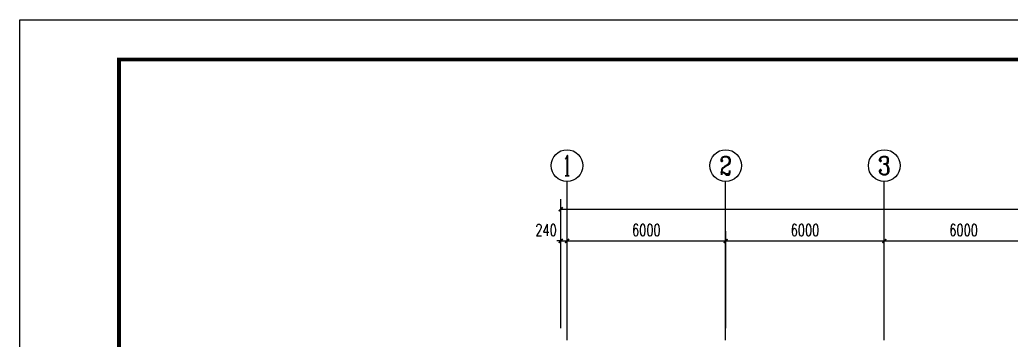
# Model space of a CAD drawing. Extents: x 1635833 to 4277885, y 16914845 to 35313750.
# Drawn here: x 2113224 to 2150724, y 17716153 to 17728264 of the extents above; entities that cross this region are included whole.
import ezdxf
from ezdxf.enums import TextEntityAlignment as Align

# ---------------------------------------------------------------- set-up
doc = ezdxf.new("R2010")
doc.units = 0
doc.header["$LTSCALE"] = 1000
doc.header["$MEASUREMENT"] = 0
doc.layers.get('Defpoints').update_dxf_attribs({"color": 250})
for name, color, linetype in [('AXIS_TEXT', 7, 'Continuous'), ('AXIS_外部', 171, 'Continuous'), ('TK', 4, 'Continuous')]:
    doc.layers.add(name, color=color, linetype=linetype)
doc.styles.add('_TCH_AXIS', font='COMPLEX', dxfattribs={"bigfont": 'GBCBIG'})
doc.styles.add('_TCH_DIM_T3', font='SIMPLEX', dxfattribs={"width": 0.705882, "bigfont": 'GBCBIG'})
doc.styles.add('COMPLEX', font='COMPLEX')
doc.dimstyles.new('_TCH_ARCH&&150', dxfattribs={"dimtxt": 446.25, "dimasz": 150, "dimexe": 375, "dimexo": 450, "dimgap": 189.375, "dimtad": 1, "dimdec": 0, "dimzin": 0, "dimdsep": 46, "dimtxsty": '_TCH_DIM_T3', "dimblk": 'ARCHTICK', "dimcen": 0.09, "dimclrt": 7, "dimazin": 2, "dimtfac": 1, "dimtdec": 0, "dimtix": 1, "dimtmove": 2, "dimatfit": 3, "dimfxl": 0, "dimtolj": 1, "dimtzin": 0, "dimarcsym": 0})

# ---------------------------------------------------------------- blocks, each defined once
blk = doc.blocks.new('GeYuanFrame_33122174', base_point=(20.09, 4.53))
at = {"layer": 'TK'}
blk.add_lwpolyline([(20.09, 4.53), (20.09, 598.53), (1071.09, 598.53), (1071.09, 4.53)], close=True, dxfattribs=at)
at = {"layer": 'TK', "const_width": 1}
blk.add_lwpolyline([(45.09, 588.53), (1061.09, 588.53), (1061.09, 14.53), (45.09, 14.53)], close=True, dxfattribs=at)
blk = doc.blocks.new('_ArchTick')
at = {"color": 0, "linetype": 'ByBlock', "const_width": 0.4}
blk.add_lwpolyline([(-0.5, -0.5), (0.5, 0.5)], dxfattribs=at)
blk = doc.blocks.new('*D177')
at = {"layer": 'AXIS_外部', "color": 0, "lineweight": -2}
for p, q in [((2133684, 17716603), (2133684, 17720278)), ((2133924, 17716603), (2133924, 17720278)), ((2133684, 17719903), (2133534, 17719903)), ((2133684, 17719903), (2133924, 17719903)), ((2133924, 17719903), (2134074, 17719903))]:
    blk.add_line(p, q, dxfattribs=at)
at = {"layer": 'Defpoints', "color": 0}
for p in [(2133924, 17719903), (2133684, 17716153), (2133924, 17716153)]:
    blk.add_point(p, dxfattribs=at)
at = {"layer": 'AXIS_外部', "color": 0, "lineweight": -2, "xscale": 150, "yscale": 150, "zscale": 150}
blk.add_blockref('_ArchTick', (2133684, 17719903), dxfattribs=at)
at = {"layer": 'AXIS_外部', "color": 0, "lineweight": -2, "xscale": 150, "yscale": 150, "zscale": 150, "rotation": 180}
blk.add_blockref('_ArchTick', (2133924, 17719903), dxfattribs=at)
at = {"layer": 'AXIS_外部', "color": 7, "insert": (2133129, 17720316), "char_height": 446.2, "attachment_point": 5, "style": '_TCH_DIM_T3'}
blk.add_mtext('\\A1;240', dxfattribs=at)
blk = doc.blocks.new('*D178')
at = {"layer": 'AXIS_外部', "color": 0, "lineweight": -2}
for p, q in [((2133924, 17716603), (2133924, 17720278)), ((2139924, 17716603), (2139924, 17720278)), ((2133924, 17719903), (2139924, 17719903))]:
    blk.add_line(p, q, dxfattribs=at)
at = {"layer": 'Defpoints', "color": 0}
for p in [(2139924, 17719903), (2133924, 17716153), (2139924, 17716153)]:
    blk.add_point(p, dxfattribs=at)
at = {"layer": 'AXIS_外部', "color": 0, "lineweight": -2, "xscale": 150, "yscale": 150, "zscale": 150, "rotation": 180}
blk.add_blockref('_ArchTick', (2133924, 17719903), dxfattribs=at)
at = {"layer": 'AXIS_外部', "color": 0, "lineweight": -2, "xscale": 150, "yscale": 150, "zscale": 150}
blk.add_blockref('_ArchTick', (2139924, 17719903), dxfattribs=at)
at = {"layer": 'AXIS_外部', "color": 7, "insert": (2136924, 17720316), "char_height": 446.2, "attachment_point": 5, "style": '_TCH_DIM_T3'}
blk.add_mtext('\\A1;6000', dxfattribs=at)
blk = doc.blocks.new('*D179')
at = {"layer": 'AXIS_外部', "color": 0, "lineweight": -2}
for p, q in [((2139924, 17716603), (2139924, 17720278)), ((2145924, 17716603), (2145924, 17720278)), ((2139924, 17719903), (2145924, 17719903))]:
    blk.add_line(p, q, dxfattribs=at)
at = {"layer": 'Defpoints', "color": 0}
for p in [(2145924, 17719903), (2139924, 17716153), (2145924, 17716153)]:
    blk.add_point(p, dxfattribs=at)
at = {"layer": 'AXIS_外部', "color": 0, "lineweight": -2, "xscale": 150, "yscale": 150, "zscale": 150, "rotation": 180}
blk.add_blockref('_ArchTick', (2139924, 17719903), dxfattribs=at)
at = {"layer": 'AXIS_外部', "color": 0, "lineweight": -2, "xscale": 150, "yscale": 150, "zscale": 150}
blk.add_blockref('_ArchTick', (2145924, 17719903), dxfattribs=at)
at = {"layer": 'AXIS_外部', "color": 7, "insert": (2142924, 17720316), "char_height": 446.2, "attachment_point": 5, "style": '_TCH_DIM_T3'}
blk.add_mtext('\\A1;6000', dxfattribs=at)
blk = doc.blocks.new('*D180')
at = {"layer": 'AXIS_外部', "color": 0, "lineweight": -2}
for p, q in [((2145924, 17716603), (2145924, 17720278)), ((2151924, 17716603), (2151924, 17720278)), ((2145924, 17719903), (2151924, 17719903))]:
    blk.add_line(p, q, dxfattribs=at)
at = {"layer": 'Defpoints', "color": 0}
for p in [(2151924, 17719903), (2145924, 17716153), (2151924, 17716153)]:
    blk.add_point(p, dxfattribs=at)
at = {"layer": 'AXIS_外部', "color": 0, "lineweight": -2, "xscale": 150, "yscale": 150, "zscale": 150, "rotation": 180}
blk.add_blockref('_ArchTick', (2145924, 17719903), dxfattribs=at)
at = {"layer": 'AXIS_外部', "color": 0, "lineweight": -2, "xscale": 150, "yscale": 150, "zscale": 150}
blk.add_blockref('_ArchTick', (2151924, 17719903), dxfattribs=at)
at = {"layer": 'AXIS_外部', "color": 7, "insert": (2148924, 17720316), "char_height": 446.2, "attachment_point": 5, "style": '_TCH_DIM_T3'}
blk.add_mtext('\\A1;6000', dxfattribs=at)
blk = doc.blocks.new('*D197')
at = {"layer": 'AXIS_外部', "color": 0, "lineweight": -2}
for p, q in [((2133684, 17716603), (2133684, 17721478)), ((2242164, 17716603), (2242164, 17721478)), ((2133684, 17721103), (2242164, 17721103))]:
    blk.add_line(p, q, dxfattribs=at)
at = {"layer": 'Defpoints', "color": 0}
for p in [(2242164, 17721103), (2133684, 17716153), (2242164, 17716153)]:
    blk.add_point(p, dxfattribs=at)
at = {"layer": 'AXIS_外部', "color": 0, "lineweight": -2, "xscale": 150, "yscale": 150, "zscale": 150, "rotation": 180}
blk.add_blockref('_ArchTick', (2133684, 17721103), dxfattribs=at)
at = {"layer": 'AXIS_外部', "color": 0, "lineweight": -2, "xscale": 150, "yscale": 150, "zscale": 150}
blk.add_blockref('_ArchTick', (2242164, 17721103), dxfattribs=at)
at = {"layer": 'AXIS_外部', "color": 7, "insert": (2187924, 17721516), "char_height": 446.2, "attachment_point": 5, "style": '_TCH_DIM_T3'}
blk.add_mtext('\\A1;108480', dxfattribs=at)
blk = doc.blocks.new('_AXISO')
blk.add_circle((0, 0), 0.5)
at = {"layer": 'AXIS_TEXT', "style": 'COMPLEX', "width": 1.041667}
blk.add_attdef('A', text='', height=0.56, dxfattribs=at).set_placement((-0.25, -0.28), (0.25, -0.28), align=Align.FIT)

msp = doc.modelspace()

# ---------------------------------------------------------------- linework, layer by layer
at = {"layer": 'AXIS_外部'}
for p, q in [((2133923.512, 17716153.384), (2133923.512, 17722153.384)), ((2139923.512, 17716153.384), (2139923.512, 17722153.384)), ((2145923.512, 17716153.384), (2145923.512, 17722153.384))]:
    msp.add_line(p, q, dxfattribs=at)

# ---------------------------------------------------------------- block references
at = {"xscale": 150, "yscale": 150, "zscale": 150}
msp.add_blockref('GeYuanFrame_33122174', (2113223.512, 17639164.017), dxfattribs=at)
at = {"layer": 'AXIS_外部'}
ref = msp.add_blockref('_AXISO', (2133923.512, 17722753.384), dxfattribs=dict(at, xscale=1200, yscale=1200, zscale=1200))
ref.add_attrib('A', '1', dxfattribs={"layer": 'AXIS_TEXT', "height": 772.082, "style": '_TCH_AXIS'}).set_placement((2133758.066, 17722367.343), (2134088.958, 17722367.343), align=Align.FIT)
ref = msp.add_blockref('_AXISO', (2139923.512, 17722753.384), dxfattribs=dict(at, xscale=1200, yscale=1200, zscale=1200))
ref.add_attrib('A', '2', dxfattribs={"layer": 'AXIS_TEXT', "height": 698.922, "style": '_TCH_AXIS'}).set_placement((2139690.538, 17722403.923), (2140156.486, 17722403.923), align=Align.FIT)
ref = msp.add_blockref('_AXISO', (2145923.512, 17722753.384), dxfattribs=dict(at, xscale=1200, yscale=1200, zscale=1200))
ref.add_attrib('A', '3', dxfattribs={"layer": 'AXIS_TEXT', "height": 698.922, "style": '_TCH_AXIS'}).set_placement((2145690.538, 17722403.923), (2146156.486, 17722403.923), align=Align.FIT)

# ---------------------------------------------------------------- dimensions: what is measured, and where the dimension line sits
for p1, p2, distance, picture, middle in [((2133683.512, 17716153.384), (2242163.512, 17716153.384), 4950, '*D197', (2187923.512, 17721515.884)), ((2133923.512, 17716153.384), (2139923.512, 17716153.384), 3750, '*D178', (2136923.512, 17720315.884)), ((2139923.512, 17716153.384), (2145923.512, 17716153.384), 3750, '*D179', (2142923.512, 17720315.884)), ((2145923.512, 17716153.384), (2151923.512, 17716153.384), 3750, '*D180', (2148923.512, 17720315.884))]:
    dim = msp.add_aligned_dim(p1=p1, p2=p2, distance=distance, dimstyle='_TCH_ARCH&&150', dxfattribs=at)
    dim.commit()
    dim.dimension.update_dxf_attribs({"geometry": picture, "text_midpoint": middle})
dim = msp.add_linear_dim(base=(2133923.512, 17719903.384), p1=(2133683.512, 17716153.384), p2=(2133923.512, 17716153.384), angle=0, dimstyle='_TCH_ARCH&&150', dxfattribs=at)
dim.commit()
dim.dimension.update_dxf_attribs({"geometry": '*D177', "text_midpoint": (2133128.512, 17720315.884), "dimtype": 129})

doc.saveas('drawing.dxf')
